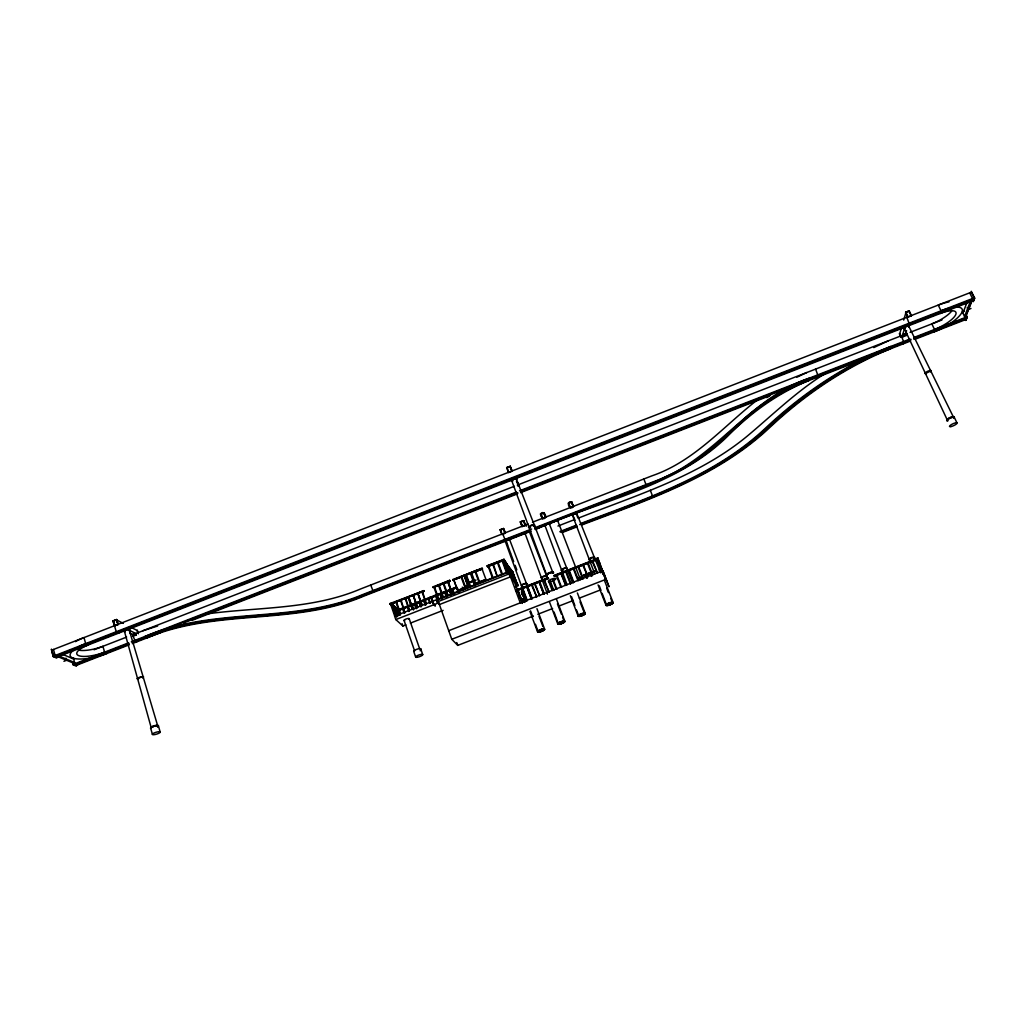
<?xml version="1.0" encoding="UTF-8"?>
<svg xmlns="http://www.w3.org/2000/svg" width="1026" height="1026" viewBox="0 0 1026 1026"><rect width="100%" height="100%" fill="white"/><g stroke="black" fill="none" stroke-linecap="round" stroke-linejoin="round"><path stroke-width="1.5" d="M818.132 374.721L818.004 375.516L815.58 369.116M905.612 312.276L909.254 310.852L905.612 312.276L907.843 317.175L911.498 315.764L909.254 310.852M901.508 327.666L899.738 333.694L901.072 336.464M903.714 320.112L905.932 312.571L909.062 311.353L911.126 315.636M902.175 336.348L904.855 327.358M902.752 334.989L903.149 336.695L906.202 335.515L905.188 334.438L905.727 333.476L902.675 334.668L903.149 336.695M903.573 336.182L903.239 334.797M906.586 330.667L905.535 334.117L906.202 335.515M903.252 343.851L903.496 343.005M903.752 342.171L901.341 335.746M908.754 325.717L909.023 324.819M909.293 323.934L906.817 317.316M941.034 310.788L940.085 313.52A20.738 6.169 -26.4 0 1 955.873 314.264A20.738 6.169 -26.4 0 1 934.532 329.461L933.634 332.026A27.651 8.221 -26.4 0 0 962.106 311.776A27.651 8.221 -26.4 0 0 941.034 310.788L938.239 305.081A27.612 8.311 -26.5 0 1 948.96 301.901M962.888 313.135L966.89 302.734M963.081 312.661L963.76 310.583M970.288 301.682L964.53 316.47L966.12 315.841L972.507 299.566M964.055 320.202L964.402 319.33M964.568 318.894L971.994 299.925M972.161 299.464L972.545 298.528L969.685 292.833M974.174 297.899L973.802 298.835L54.493 656.537L53.519 656.14L51.89 650.086L971.327 292.192L974.174 297.899L53.519 656.14M967.185 317.201L965.825 320.407L967.185 317.201L965.876 314.533M974.7 298.13L973.251 301.541L974.7 298.13L971.289 291.294M534.405 525.325L534.046 524.543L531.212 525.184L528.518 527.146L530.365 527.223M546.64 576.125L546.871 575.65A4.001 1.052 -20.8 0 1 547.076 574.175A4.001 1.052 -20.8 0 1 551.873 572.316A4.001 1.052 -20.8 0 1 553.283 573.201M546.781 576.458L543.742 576.484L541.407 577.779L541.754 578.42M561.209 570.058L563.813 568.276L566.48 567.622L566.788 568.276M566.916 568.609L566.609 567.968L563.941 568.622L561.337 570.405L563.069 570.392M594.349 557.541L594.092 556.874L591.451 557.516L589.052 558.837L589.322 559.503M930.685 371.912L930.915 370.489C929.235 369.988 922.592 373.464 926.311 373.951M715.699 444.899L745.633 417.505A147.616 102.844 -30.5 0 1 786.801 389.457M142.845 677.635L143.409 676.634L139.279 677.327L137.215 678.584L138.42 679.43M142.947 677.994L143.512 676.993L141.049 677.16L137.317 678.943L138.318 679.058M533.558 526.389L534.777 525.132L531.34 525.543L528.646 527.505L530.493 527.582M757.778 399.563C723.497 426.175 694.653 461.11 652.241 475.731L532.456 522.234M593.515 558.542L594.747 557.387L591.579 557.862L588.937 559.657L590.617 559.67M826.725 372.566C798.228 389.944 774.271 413.337 748.877 434.742C699.886 476.026 637.287 494.763 578.805 517.95M796.869 377.222L806.744 372.541M809.296 378.158C748.287 398.486 714.93 460.11 654.537 481.322L534.597 527.864M786.839 389.521L809.257 378.915M809.219 379.671L787.006 390.188A145.525 101.741 -30.6 0 0 746.428 417.928L716.469 445.246A163.429 130.802 -28 0 1 676.48 472.242L654.883 482.502L535.123 528.98M809.181 380.428C778.144 392.958 750.788 412.76 727.37 436.46C675.3 487.53 599.582 500.431 535.38 529.544M873.78 347.596L888.298 340.824M890.94 346.403C844.449 365.333 802.319 393.445 765.845 427.804C714.417 476.436 645.636 498.803 580.934 523.414M890.825 347.198C844.706 365.923 803.037 393.933 766.871 427.983C714.737 477.077 645.097 499.585 579.639 524.543M890.696 347.994C844.962 366.526 803.743 394.407 767.897 428.15C715.853 476.975 646.624 499.726 581.319 524.517M890.568 348.776C845.206 367.116 804.448 394.882 768.91 428.317C716.571 477.244 647.098 500.175 581.511 525.068M515.334 586.769L518.13 585.654L517.527 584.012L516.578 584.217L512.974 572.662L517.245 584.115L508.652 571.623L394.6 616.1L395.805 619.563L402.91 626.027L405.886 624.872M508.486 567.724L509.165 567.635L508.486 567.724L513.475 579.254M509.589 569.173L510.255 569.084L509.589 569.173L513.898 580.742M511.243 570.379L516.155 582.909M516.142 583.64L512.32 571.803L516.706 583.422M508.793 573.431L511.769 572.239M508.999 573.97L513.295 572.611L508.242 565.967L507.242 566.993M517.527 584.012L513.667 579.01L512.91 579.472M515.539 581.909L515.642 582.037M113.014 620.858L116.72 619.563L118.144 624.552L114.45 625.86L113.014 620.858L116.259 631.734L117.144 632.17M506.652 467.612L510.294 466.33L506.652 467.612L508.55 472.601L512.154 471.203L510.243 466.214M113.181 620.948L116.72 619.563M123.364 623.398L116.541 619.896L113.488 621.089L114.784 625.604M512.154 471.203L510.14 466.663L507.049 467.869L508.716 472.268M53.262 656.678L51.428 649.355L53.262 656.678L56.763 658.115M500.098 529.775L503.548 528.544L500.098 529.775L501.894 534.546L505.292 533.225L503.484 528.454M520.246 521.901L523.696 520.669L520.246 521.901L522.067 526.671L525.466 525.338L523.645 520.567M540.522 513.975C544.485 508.819 548.82 519.9 542.305 518.63L540.522 513.975L542.305 518.63M568.263 503.125L571.674 501.791L573.534 506.549C569.302 511.512 565.454 500.816 571.674 501.791M540.574 514.077L543.972 512.744M503.394 528.865L500.47 530.006L502.047 534.238L504.972 533.084L503.394 528.865L505.626 532.712M523.555 520.99L525.145 525.209L522.221 526.351L520.618 522.131L523.555 520.99L526.274 526.223M543.818 513.064L545.434 517.271L542.497 518.412L540.894 514.206L543.818 513.064L545.665 517.066M568.635 503.368L571.572 502.214L573.213 506.421L570.276 507.562L568.635 503.368L569.699 506.1M508.845 539.496L525.094 533.148A2.334 0.68 -20.7 0 0 525.427 533.392M535.431 529.108L545.768 525.068M548.73 523.914L557.593 520.451L557.977 521.336M397.498 611.021L389.957 603.57L424.097 590.617L390.662 604.314M432.844 586.91L449.696 580.331L433.049 587.475L450.132 581.191L449.696 580.331M460.161 576.894L477.039 570.046M503.958 559.273L504.356 560.132L487.478 566.724L487.068 565.865L503.958 559.273L508.178 565.993M390.38 604.045L424.097 590.617M390.149 604.134L424.289 591.181M464.522 575.304L452.966 580.088L482.079 568.083L482.489 568.943L471.562 572.918L482.105 568.994M504.151 559.568L487.068 565.865M390.624 604.199L391.791 603.583L396.446 616.69M400.255 614.83L395.856 602.005L396.575 601.916M401.063 599.966L404.757 612.253L400.486 600.197L401.204 600.107M405.706 598.158L409.4 610.432L405.116 598.389L405.834 598.299M408.617 597.017L412.901 609.072L412.195 609.162L408.617 597.017L413.196 609.611M416.979 607.482L413.26 595.208L417.556 607.264L416.838 607.354M421.622 605.673L417.89 593.4L422.199 605.443L421.494 605.532M422.532 591.592L426.277 603.852L421.955 591.822L422.661 591.733M433.049 587.475L450.132 581.191M452.761 579.523L482.284 568.378M452.966 580.088L482.489 568.943M488.094 566.198L488.786 566.121L493.147 577.971L492.454 578.048L488.196 566.339M497.405 562.569L498.085 562.492L502.471 574.329L501.791 574.419L497.507 562.71M502.06 560.747L502.74 560.671L507.126 572.521L506.459 572.598L502.15 560.901M504.176 561.581L504.856 561.504L504.176 561.581L508.806 574.034L510.576 576.804L439.449 604.532L437.127 601.98L436.512 600.236L508.498 572.136L507.819 572.213L503.42 560.376L504.099 560.299M458.186 592.066L453.787 579.857L464.329 575.932L468.138 586.436L457.686 590.514L468.138 586.436M391.752 605.263L391.894 605.391M504.317 562.133L505.472 561.684L504.523 562.697M392.881 606.315L393.586 606.225L397.165 616.588M505.036 562.941L508.768 573.085M393.317 606.712L394.459 606.263L393.509 607.277M393.971 607.328L395.177 606.956L394.215 607.956M394.112 607.469L397.626 615.741M506.267 563.749L511.063 576.689M505.754 564.633L506.69 563.633M395.228 608.508L397.421 610.573L398.934 614.959M396.19 609.406L396.895 609.316L398.345 615.408M507.267 566.493L512.179 577.92L511.512 578.01L512.179 577.92M397.024 610.213L456.557 586.987M474.871 580.844L467.779 583.243L474.461 580.011M397.28 610.444L397.985 610.342L399.691 615.061M398.678 609.931L456.788 587.27M469.164 582.435L474.666 580.293M397.216 610.778L456.762 587.539M467.779 583.243L476.038 580.023M404.231 613.279L402.577 608.764L403.282 608.674M408.784 611.509L407.694 606.776L409.348 611.291M412.362 605.135L411.67 605.225L413.324 609.739M416.056 608.495L415.094 603.891L416.748 608.405M420.724 606.853L419.07 602.339L419.762 602.249M425.149 604.955L424.174 600.351L425.841 604.865M429.817 603.314L428.15 598.799L428.842 598.709M432.344 601.775L435.319 606.058L432.959 603.519L431.01 597.683L431.702 597.594M437.23 600.415L435.55 595.901L436.255 595.824M441.667 598.517L440.68 593.913L442.347 598.414M446.336 596.875L444.656 592.348L445.348 592.271M450.876 595.093L449.773 590.36L451.453 594.862M453.748 593.977L452.068 589.463L452.748 589.373M473.82 581.165L473.243 581.383M397.485 611.034L457.301 587.603M485.952 579.485L475.384 583.422L485.952 579.485L482.002 568.84M396.434 601.775L400.691 613.83L399.973 613.933M438.102 599.146L438.807 599.056L434.588 587.167M442.757 597.324L443.45 597.235L439.218 585.346M447.413 595.516L448.105 595.426L443.86 583.538M452.184 593.836L447.811 581.806L452.184 593.836L448.503 581.729M465.278 588.552L465.971 588.462L461.674 576.586M466.33 574.778L470.626 586.641L469.934 586.731M479.257 583.101L479.95 583.012L475.615 571.149M437.127 601.98L508.806 574.034M509.306 574.56L509.409 574.701M395.805 619.563L438.782 602.813L451.773 639.288L457.763 645.392L533.366 616.01M410.362 623.128L443.142 610.355M597.863 558.016L601.929 569.02L600.787 569.468L596.683 558.477L597.863 558.016L598.312 559.208L554.373 576.304M546.794 578.254L515.603 590.399L548.371 577.997M554.014 575.445L597.966 558.324M598.081 558.593L596.683 558.477M554.155 575.74L598.081 558.631M548.435 578.266L515.822 590.976L548.589 578.561M554.232 576.022L598.196 558.901M599.492 562.44L598.556 563.454L599.479 562.453M598.966 564.646L600.338 564.762L599.184 565.211M599.928 567.211L601.3 567.314L600.146 567.763M600.287 567.263L605.635 579.267M521.439 599.466L524.209 598.402M595.17 571.649L584.102 575.958L583.768 575.124L594.836 570.815M524.376 598.658L521.618 599.735L519.079 595.837L521.824 600.287L525.966 598.684M594.952 571.097L583.768 575.124M521.657 600.03L525.787 598.414M595.054 571.367L584.102 575.958M599.864 569.584L601.056 572.636M578.472 578.151L581.229 576.779M448.734 630.695L602.89 570.712L608.957 586.615L602.89 570.712M531.314 598.774L531.981 598.684L531.314 598.774L526.825 586.782L531.391 598.902M536.008 596.94L536.675 596.85L531.596 585.089M539.548 595.567L534.533 583.948M543.665 593.964L544.331 593.874L543.665 593.964L539.137 581.986L543.742 594.105M548.359 592.13L549.025 592.04L543.908 580.293M565.557 585.448L560.978 573.47L566.211 585.359L561.632 573.393M596.811 573.29L597.453 573.201L592.143 561.337M522.58 602.339L521.901 602.429L522.58 602.339L518.117 590.335M527.287 600.505L526.607 600.595L527.287 600.505L522.811 588.514M553.732 590.219L553.065 590.296L553.732 590.219L550.244 581.088M556.81 589.014L556.143 589.104L556.81 589.014L553.309 579.895M561.504 587.193L560.85 587.27L561.504 587.193L556.938 575.227M570.918 583.525L570.264 583.614L570.918 583.525L566.339 571.559M573.88 582.37L573.226 582.46L573.88 582.37L569.289 570.418M578.6 580.536L573.983 568.584M583.307 578.702L578.677 566.762M582.794 565.159L588.026 576.869L583.384 564.928M592.746 575.035L588.09 563.094M596.901 559.657L602.172 571.367L597.44 559.273M71.333 657.717L73.526 658.641M63.92 661.295L66.575 660.257L65.997 658.153M136.202 634.991C134.406 630.349 129.635 638.352 136.202 634.991L135.778 633.529L128.725 629.938M517.566 484.811L518.092 486.106L517.925 484.323M970.981 308.48L968.223 309.557L967.236 307.569M71.769 658.423L73.321 657.82L74.924 663.719M94.046 649.766L126.647 637.082M514.347 486.286L132.585 634.773L135.099 641.045M517.322 485.118L907.151 333.488M910.062 332.36L941.996 319.932M963.94 311.404L962.35 312.019L965.094 317.573M133.547 635.671L132.354 634.645M134.855 633.683L135.753 633.709M903.111 335.233L903.085 336.374M73.051 663.129L74.603 662.527L59.123 656.101M128.34 642.943L73.385 664.309L74.308 664.681L129.173 643.353M131.302 641.789L516.514 492.005M519.502 490.838L909.831 339.067M914.192 337.374L966.684 316.957L966.338 317.829L913.909 338.221M72.371 662.001L73.154 664.835L72.5 661.962M132.136 642.199L516.809 492.621M521.285 490.89L911.011 339.35M128.532 644.341L75.219 665.066L76.129 665.438L129.366 644.738M132.97 642.609L167.264 629.271M183.68 622.885L517.938 492.929M520.926 491.762L859.211 360.229M872.498 355.06L910.742 340.196M913.64 339.067L965.992 318.714L965.646 319.586L914.82 339.35M132.328 643.584L160.646 632.58M168.123 629.669L177.075 626.193M192.016 620.384L517.566 493.801M520.554 492.647L769.949 395.677M784.877 389.867L854.594 362.768M863.443 359.331L910.485 341.03M76.437 666.182L73.154 664.835M528.005 523.965L360.729 588.911C311.058 610.085 256.731 606.828 204.469 614.241M531.622 529.018L362.653 594.593C292.923 623.962 214.216 606.494 144.628 636.607M530.404 530.16L363.089 595.093C293.5 624.577 214.896 607.135 145.371 637.056M534.867 528.428L654.716 481.912L676.211 471.768A161.12 129.545 -28.1 0 0 715.763 444.951M530.673 530.711L363.525 595.58C294.064 625.18 215.575 607.79 146.128 637.492M530.942 531.263L363.961 596.068C294.616 625.796 216.255 608.431 146.872 637.928M557.952 526.043L574.329 519.682M560.055 531.519L576.458 525.158M560.286 532.058L576.663 525.697M561.991 532.019L576.856 526.248M562.21 532.558L577.061 526.787M451.773 639.288L606.225 579.228M537.804 614.279L552.629 608.521M558.567 606.212L573.38 600.454M579.318 598.145L600.069 590.078M142.922 630.746L157.619 626.027M926.145 373.605L925.144 373.656L931.082 370.835M521.606 585.872C520.323 584.692 525.35 582.96 526.825 583.461M521.734 586.218C520.451 585.025 525.479 583.307 526.954 583.794M541.625 578.074L541.279 577.446L543.613 576.15L546.871 575.65M76.296 664.284L55.122 655.524L53.48 649.458M76.745 664.463L77.668 664.835M62.355 654.255L73.628 658.987M85.671 643.635L88.441 644.879A20.417 5.989 -15.3 0 0 78.489 655.55A20.417 5.989 -15.3 0 0 104.588 652.177L107.191 653.357A27.227 7.99 -15.3 0 1 72.397 657.846A27.227 7.99 -15.3 0 1 85.671 643.635L83.991 637.582A27.189 8.08 -15.2 0 0 75.501 641.609M118.016 632.606L118.901 633.029M135.932 641.455L136.753 641.866M129.827 633.183L133.265 634.684M118.144 624.552L116.566 619.486M137.317 630.156L138.369 633.786M131.546 627.604L136.997 630.413L137.843 633.324M395.331 615.741L391.111 603.121L398.447 610.021M395.908 615.51L394.728 616.126L390.457 603.75M398.178 610.675L400.127 614.702M389.957 603.57L394.138 607.495M391.304 603.686L398.742 610.444M393.586 606.225L397.024 616.459M394.702 607.277L397.113 614.523M373.131 591.194L370.707 585.038M417.556 607.264L413.26 595.208M408.04 597.247L412.324 609.303M414.517 604.109L416.184 608.623M422.199 605.443L417.89 593.4M423.61 600.569L425.277 605.083M431.01 597.683L432.69 602.198M436.512 600.236L438.833 602.788M440.103 594.131L441.783 598.645M433.998 587.385L438.217 599.287M438.641 585.577L442.873 597.465M446.502 590.912L446.708 591.476M443.283 583.768L447.528 595.657M453.787 579.857L458.301 592.194M461.097 576.817L465.394 588.693M467.574 582.691L467.984 583.525M518.13 585.654L513.667 579.01M468.69 583.166L469.267 582.935M465.74 574.996L470.28 587.526M474.602 584.91L475.179 584.692M470.742 573.149L470.754 572.88M470.28 573.047L474.833 585.756M470.972 572.957L475.397 585.525L473.704 581.024M475.038 571.379L479.36 583.243M477.026 570.315L476.821 569.751M487.478 566.724L504.164 559.837L508.383 566.544M517.527 590.566L522.247 603.391M508.152 572.303L514.654 582.486M506.357 565.364L502.791 559.721L506.562 565.916M522.221 588.744L526.697 600.736M507.1 565.082L511.448 576.779M527.492 586.692L531.981 598.684M522.875 587.039A9.426 9.106 -29.9 0 0 521.58 592.002L521.618 592.451A5.168 4.989 -30.5 0 0 522.221 594.452L524.427 598.145A20.982 20.276 -28 0 0 526.364 600.838M521.618 592.451L523.709 595.952A5.117 4.95 -30.6 0 0 524.312 597.94M532.186 584.871L536.675 596.85M532.622 583.781L533.007 584.628L532.609 583.781M535.11 583.717L539.625 595.708M539.804 581.896L544.331 593.874M522.221 594.452L522.337 594.657A21.2 20.469 -28 0 0 526.697 599.735M505.125 539.971L502.714 533.776M544.498 580.075L549.025 592.04M520.618 522.131L522.696 526.043M556.361 575.445L560.927 587.423M965.748 314.584L967.069 317.252M964.632 317.701L965.941 320.356M953.487 417.21L908.51 325.652A2.578 0.782 -26.2 0 1 908.664 326.037M934.532 329.461L931.826 323.895A20.712 6.233 -26.5 0 0 951.679 311.096M905.932 312.571L907.984 316.854M954.077 416.877L956.899 422.75M901.046 337.015L899.392 333.565L900.995 337.169M565.749 571.79L570.341 583.756M904.188 328.205L947.511 420.468A3.501 0.846 -25 0 1 947.331 420.057M540.894 514.206L542.138 516.873M568.699 570.648L573.303 582.601M516.399 481.014L518.361 485.272M517.604 482.22L518.502 484.58M573.393 568.814L578.01 580.767M578.1 566.98L582.717 578.933M581.037 565.275L581.126 565.544M585.615 575.291L586.744 578.202M586.192 575.073L587.321 577.984M517.142 583.986L512.397 572.726L516.052 582.781M583.974 564.133L584.076 564.39M650.292 490.21L652.613 496.238M643.853 478.988L646.239 485.195M590.194 573.508L591.322 576.42M590.758 573.29L591.899 576.202M587.5 563.325L592.156 575.265M600.172 571.944L576.586 513.038A2.706 0.795 -21.3 0 1 576.048 514.359M606.648 588.154L608.418 592.566M610.778 598.466L612.548 602.878A3.168 0.731 -21.2 0 1 608.341 605.186A3.168 0.731 -21.2 0 1 607.892 604.006A3.168 0.731 -21.2 0 1 612.548 602.878M573.726 517.001L575.047 520.387M572.482 582.717L549.269 523.709A2.706 0.795 -21 0 1 549.577 524.389M580.036 601.903L584.679 613.702M601.929 569.02L600.377 568.66M605.212 578.125L597.914 559.067M606.353 580.588L605.481 578.356L606.481 581.062M603.275 574.624L597.491 559.426M604.558 580.716L613.138 602.647A3.796 0.872 -21.2 0 1 608.085 605.417A3.796 0.872 -21.2 0 1 607.559 604.006A3.796 0.872 -21.2 0 1 613.138 602.647M599.287 569.802L600.428 572.713M576.984 515.616L577.894 517.963M597.453 573.201L592.797 561.26M516.245 478.719L552.937 572.764A3.347 0.872 -20.8 0 0 551.052 572.688M598.081 584.91L606.058 605.404M529.313 531.506L547.102 577.292M548.82 581.729L552.27 590.591M557.426 603.878L561.453 614.228M562.594 617.177L564.313 621.602M571.572 502.214L572.623 504.959M557.593 520.451L580.549 579.908M577.381 592.964L585.256 613.471M570.341 595.696L578.189 616.216M532.161 598.414L509.46 539.266A2.334 0.68 -20.5 0 0 508.999 539.073M538.971 616.164L542.934 626.514M517.399 482.438L518.476 485.272M518.143 484.798L518.694 486.234M512.833 572.546L517.245 584.115M594.798 574.034L572.239 514.731A2.334 0.68 -21.3 0 0 572.662 514.937M599.312 585.897L601.005 590.348M602.134 593.31L606.071 603.686M510.14 466.663L511.807 471.062M552.732 580.126L556.22 589.245M549.667 581.319L553.142 590.437M556.554 599.376L564.903 621.384M549.526 602.108L557.836 624.129M601.582 571.597L602.544 570.854M567.121 584.807L544.934 525.402A2.334 0.68 -21 0 1 545.075 524.979M571.559 596.683L574.893 605.596M576.561 610.047L578.779 615.985M536.957 608.687L544.652 629.246M506.806 543.01L510.704 553.437M515.142 565.339L516.809 569.802M505.882 540.651L507.562 545.127M510.897 554.066L513.68 561.53M529.929 611.406L537.598 631.978M524.979 602.326L523.799 599.274L524.324 602.416M510.153 568.943L515.078 582.268M509.05 567.493L522.311 602.839M507.177 566.339L510.974 576.548M505.51 562.556L510.332 575.548M504.766 561.363L520.259 602.865M503.997 560.145L508.858 573.226M546.704 575.176L511.666 480.501A2.462 0.808 -20.8 0 1 512.513 479.411A2.462 0.808 -20.8 0 1 514.808 478.526M524.979 533.199L547.448 594.157M554.04 611.996L557.875 622.41M526.8 600.492L505.125 540.958A2.334 0.68 -20.5 0 1 505.908 540.009M530.596 610.919L532.763 616.87M535.469 624.308L538.175 631.76M471.562 572.918L475.5 583.563M464.227 575.778L468.023 586.295M466.355 585.731L467.407 588.642M462.264 587.154L463.419 590.194M457.827 589.065L458.866 591.976M457.711 588.924L458.763 591.835M452.633 589.245L454.313 593.746M449.773 590.36L451.337 594.734M445.22 592.13L446.9 596.645M440.667 593.9L442.232 598.286M456.762 642.584L457.763 645.392M436.127 595.683L437.807 600.197M431.587 597.465L433.254 601.967M428.727 598.581L430.394 603.083M424.174 600.351L425.713 604.724M419.634 602.121L421.301 606.635M415.094 603.891L416.62 608.277M412.234 605.007L413.888 609.521M407.694 606.776L409.22 611.163M420.698 648.765L422.686 654.485M409.169 618.614L419.685 648.894M403.154 608.546L404.808 613.061M404.052 620.397L414.594 650.869M415.71 657.179L413.735 651.459A3.758 0.911 -19.3 0 1 417.377 649.086A3.758 0.911 -19.3 0 1 420.609 649.291M397.844 610.213L399.37 614.612M402.128 623.757L402.91 626.027M396.754 609.188L398.922 615.19M395.651 608.149L398.332 615.638M393.022 606.456L396.587 616.818M129.161 629.759L157.812 726.228A3.45 0.834 -16.7 0 0 154.99 726.049A3.45 0.834 -16.7 0 0 151.245 727.844L124.287 630.785M135.278 633.888L135.56 634.889M132.816 634.684L133.239 636.146M158.466 726.075L160.236 732.243A4.142 0.975 -16.8 0 1 153.849 734.706A4.142 0.975 -16.8 0 1 154.823 732.679A4.142 0.975 -16.8 0 1 160.236 732.243M150.591 727.998L152.374 734.193M116.541 619.896L117.836 624.411M104.588 652.177L102.933 646.303A20.392 6.066 -15.2 0 1 79.707 650.33M905.317 334.001L905.637 335.374M523.709 595.952L523.683 595.503A9.337 9.016 -30 0 1 523.696 594.657M766.781 397.639A147.526 102.972 -30.5 0 1 769.295 396.01M150.86 728.46A4.13 0.988 -16.7 0 1 152.412 726.754A4.13 0.988 -16.7 0 1 157.478 725.51A4.13 0.988 -16.7 0 1 157.658 726.793M125.121 631.785A2.95 0.885 -15.6 0 1 124.544 630.644A2.95 0.885 -15.6 0 1 128.532 629.464A2.95 0.885 -15.6 0 1 129.096 630.605M125.018 631.439A2.95 0.885 -15.6 0 1 124.441 630.297A2.95 0.885 -15.6 0 1 128.43 629.105A2.95 0.885 -15.6 0 1 128.994 630.246M151.078 728.37A3.886 0.936 -16.7 0 1 152.553 726.767A3.886 0.936 -16.7 0 1 157.299 725.6A3.886 0.936 -16.7 0 1 157.465 726.806M150.976 727.998A3.886 0.936 -16.7 0 1 152.438 726.395A3.886 0.936 -16.7 0 1 157.196 725.228A3.886 0.936 -16.7 0 1 157.363 726.434M128.981 629.387A2.539 0.769 -15.6 0 1 128.686 630.246M124.467 631.144A2.539 0.769 -15.6 0 1 124.762 630.285A2.539 0.769 -15.6 0 1 127.019 629.413M511.987 481.271A2.847 0.936 -20.8 0 1 512.077 479.963A2.847 0.936 -20.8 0 1 515.488 478.642A2.847 0.936 -20.8 0 1 516.578 479.488M512.974 480.861A2.847 0.936 -20.8 0 1 511.294 480.386A2.847 0.936 -20.8 0 1 513.564 478.757M516.065 478.283A2.847 0.936 -20.8 0 1 516.45 479.142M547.012 575.586A3.758 0.988 -20.8 0 1 547.243 574.162A3.758 0.988 -20.8 0 1 551.744 572.418A3.758 0.988 -20.8 0 1 553.065 573.239M546.871 575.227A3.758 0.988 -20.8 0 1 547.102 573.803A3.758 0.988 -20.8 0 1 551.603 572.059A3.758 0.988 -20.8 0 1 552.937 572.88M547.32 575.406A3.347 0.872 -20.8 0 1 546.935 574.624M547.935 573.893A3.347 0.872 -20.8 0 1 549.436 573.188M948.088 420.75A4.194 1.013 -25 0 1 947.524 419.416A4.194 1.013 -25 0 1 952.91 416.915A4.194 1.013 -25 0 1 953.462 418.249M904.868 328.782A2.988 0.911 -26.2 0 1 904.355 327.602A2.988 0.911 -26.2 0 1 908.151 325.755A2.988 0.911 -26.2 0 1 908.664 326.935M908.856 325.46A2.988 0.911 -26.2 0 1 908.51 326.601M904.714 328.448A2.988 0.911 -26.2 0 1 903.842 327.653A2.988 0.911 -26.2 0 1 906.689 325.793M947.139 420.66A3.937 0.962 -25 0 1 950.114 417.954A3.937 0.962 -25 0 1 954.039 417.454M946.972 420.314A3.937 0.962 -25 0 1 949.948 417.595A3.937 0.962 -25 0 1 953.872 417.107M947.998 419.326A3.501 0.846 -25 0 1 952.513 417.236M904.932 328.243A2.578 0.782 -26.2 0 1 904.483 327.217A2.578 0.782 -26.2 0 1 907.766 325.627M404.744 620.717A2.732 0.718 -19.2 0 1 404.719 619.691A2.732 0.718 -19.2 0 1 408.207 618.486A2.732 0.718 -19.2 0 1 408.823 619.294M420.211 650.407A2.745 0.667 -19.3 0 1 420.134 650.792M506.511 541.523A2.706 0.795 -20.5 0 1 505.805 540.33M507.011 539.753A2.706 0.795 -20.5 0 1 509.935 539.458M506.395 541.189A2.706 0.795 -20.5 0 1 505.69 539.997M508.203 539.022A2.706 0.795 -20.5 0 0 506.895 539.419A2.334 0.68 -20.5 0 1 508.075 539.163M544.088 629.502A3.553 0.821 -20.6 0 1 543.049 630.233M539.74 631.516A3.553 0.821 -20.6 0 1 538.329 630.682A3.553 0.821 -20.6 0 1 543.639 628.797M545.216 526.094A2.706 0.795 -21 0 1 545.678 524.761M546.896 524.171A2.706 0.795 -21 0 1 548.192 523.773M545.088 525.761A2.706 0.795 -21 0 1 544.755 525.043M549.615 523.568A2.706 0.795 -21 0 1 549.449 524.068M578.908 615.985A3.565 0.821 -20.9 0 1 580.652 613.997A3.565 0.821 -20.9 0 1 584.923 613.356A3.565 0.821 -20.9 0 1 580.254 615.78M524.748 533.674A2.706 0.795 -20.7 0 1 524.902 533.187M525.684 532.571A2.706 0.795 -20.7 0 1 526.889 531.981M529.262 531.481A2.706 0.795 -20.7 0 1 529.775 531.699M524.632 533.34A2.706 0.795 -20.7 0 1 524.773 532.853M529.134 531.147A2.706 0.795 -20.7 0 1 529.66 531.365M563.248 622.384A3.553 0.821 -20.7 0 1 561.645 623.128M559.94 623.667A3.553 0.821 -20.7 0 1 558.157 623.167A3.553 0.821 -20.7 0 1 562.543 621.14A3.553 0.821 -20.7 0 1 564.313 621.653M525.774 532.25A2.334 0.68 -20.7 0 1 526.825 531.75M528.865 531.314A2.334 0.68 -20.7 0 1 529.172 531.93M523.85 595.362A8.08 7.81 -29.9 0 1 523.055 589.437M572.508 515.437A2.706 0.795 -21.3 0 1 572.226 514.706M573.034 514.064A2.706 0.795 -21.3 0 1 574.265 513.475M576.458 512.667A2.706 0.795 -21.3 0 1 575.919 514.026M573.406 515.014A2.706 0.795 -21.3 0 1 572.085 514.372M606.43 604.417A3.565 0.821 -21.2 0 1 611.804 602.198A3.565 0.821 -21.2 0 1 610.88 603.955A3.565 0.821 -21.2 0 1 606.135 604.968M576.176 512.833A2.334 0.68 -21.3 0 1 576.42 513.475M817.876 376.311L817.735 377.093L817.927 376.285M973.443 299.759L973.071 300.695L56.43 657.333L55.468 656.935L973.443 299.759M508.447 566.519L507.319 566.98L511.961 572.79L513.295 572.611L508.447 566.519M493.429 564.3L492.749 564.377L497.225 576.381L493.429 564.3M598.312 560.132L597.786 560.517L598.312 560.132M521.221 599.915L521.221 599.915M407.271 597.183L407.271 597.183M413.773 604.045L413.773 604.045M430.445 598.171L429.997 597.35L430.445 598.171M434.986 596.401L434.537 595.58L434.986 596.401M484.31 576.522L484.31 576.522M566.929 570.764L566.929 570.764M549.102 581.716A4.001 1.026 -20.8 0 0 555.579 579.215A4.001 1.026 -20.8 0 0 551.667 579.062A4.001 1.026 -20.8 0 0 549.102 581.716M950.884 426.598A4.207 1 -24.9 0 0 957.104 423.238A4.207 1 -24.9 0 0 951.961 424.264A4.207 1 -24.9 0 0 950.884 426.598M416.556 657.345A3.771 0.898 -19.4 0 0 422.597 655.011A3.771 0.898 -19.4 0 0 418.454 655.152A3.771 0.898 -19.4 0 0 416.556 657.345M538.304 632.17A3.783 0.872 -20.6 0 0 544.421 629.797A3.783 0.872 -20.6 0 0 540.651 629.861A3.783 0.872 -20.6 0 0 538.304 632.17M538.483 632.067A3.553 0.808 -20.6 0 0 544.216 629.849A3.553 0.808 -20.6 0 0 540.676 629.913A3.553 0.808 -20.6 0 0 538.483 632.067M538.778 631.913A3.168 0.718 -20.6 0 0 543.883 629.938A3.168 0.718 -20.6 0 0 540.728 629.99A3.168 0.718 -20.6 0 0 538.778 631.913M578.856 616.421A3.796 0.872 -20.9 0 0 584.974 614.048A3.796 0.872 -20.9 0 0 581.344 614.061A3.796 0.872 -20.9 0 0 578.856 616.421M579.036 616.331A3.565 0.821 -20.9 0 0 584.782 614.099A3.565 0.821 -20.9 0 0 581.37 614.099A3.565 0.821 -20.9 0 0 579.036 616.331M579.331 616.164A3.168 0.731 -20.9 0 0 584.435 614.176A3.168 0.731 -20.9 0 0 581.409 614.189A3.168 0.731 -20.9 0 0 579.331 616.164M558.529 624.321A3.796 0.872 -20.7 0 0 564.646 621.948A3.796 0.872 -20.7 0 0 560.94 621.987A3.796 0.872 -20.7 0 0 558.529 624.321M558.695 624.218A3.553 0.821 -20.7 0 0 564.441 622A3.553 0.821 -20.7 0 0 560.965 622.025A3.553 0.821 -20.7 0 0 558.695 624.218M558.99 624.065A3.168 0.731 -20.7 0 0 564.095 622.077A3.168 0.731 -20.7 0 0 561.017 622.115A3.168 0.731 -20.7 0 0 558.99 624.065M608.187 605.327A3.565 0.821 -21.2 0 0 612.92 602.737A3.565 0.821 -21.2 0 0 607.687 604.006A3.565 0.821 -21.2 0 0 608.187 605.327"/></g></svg>
